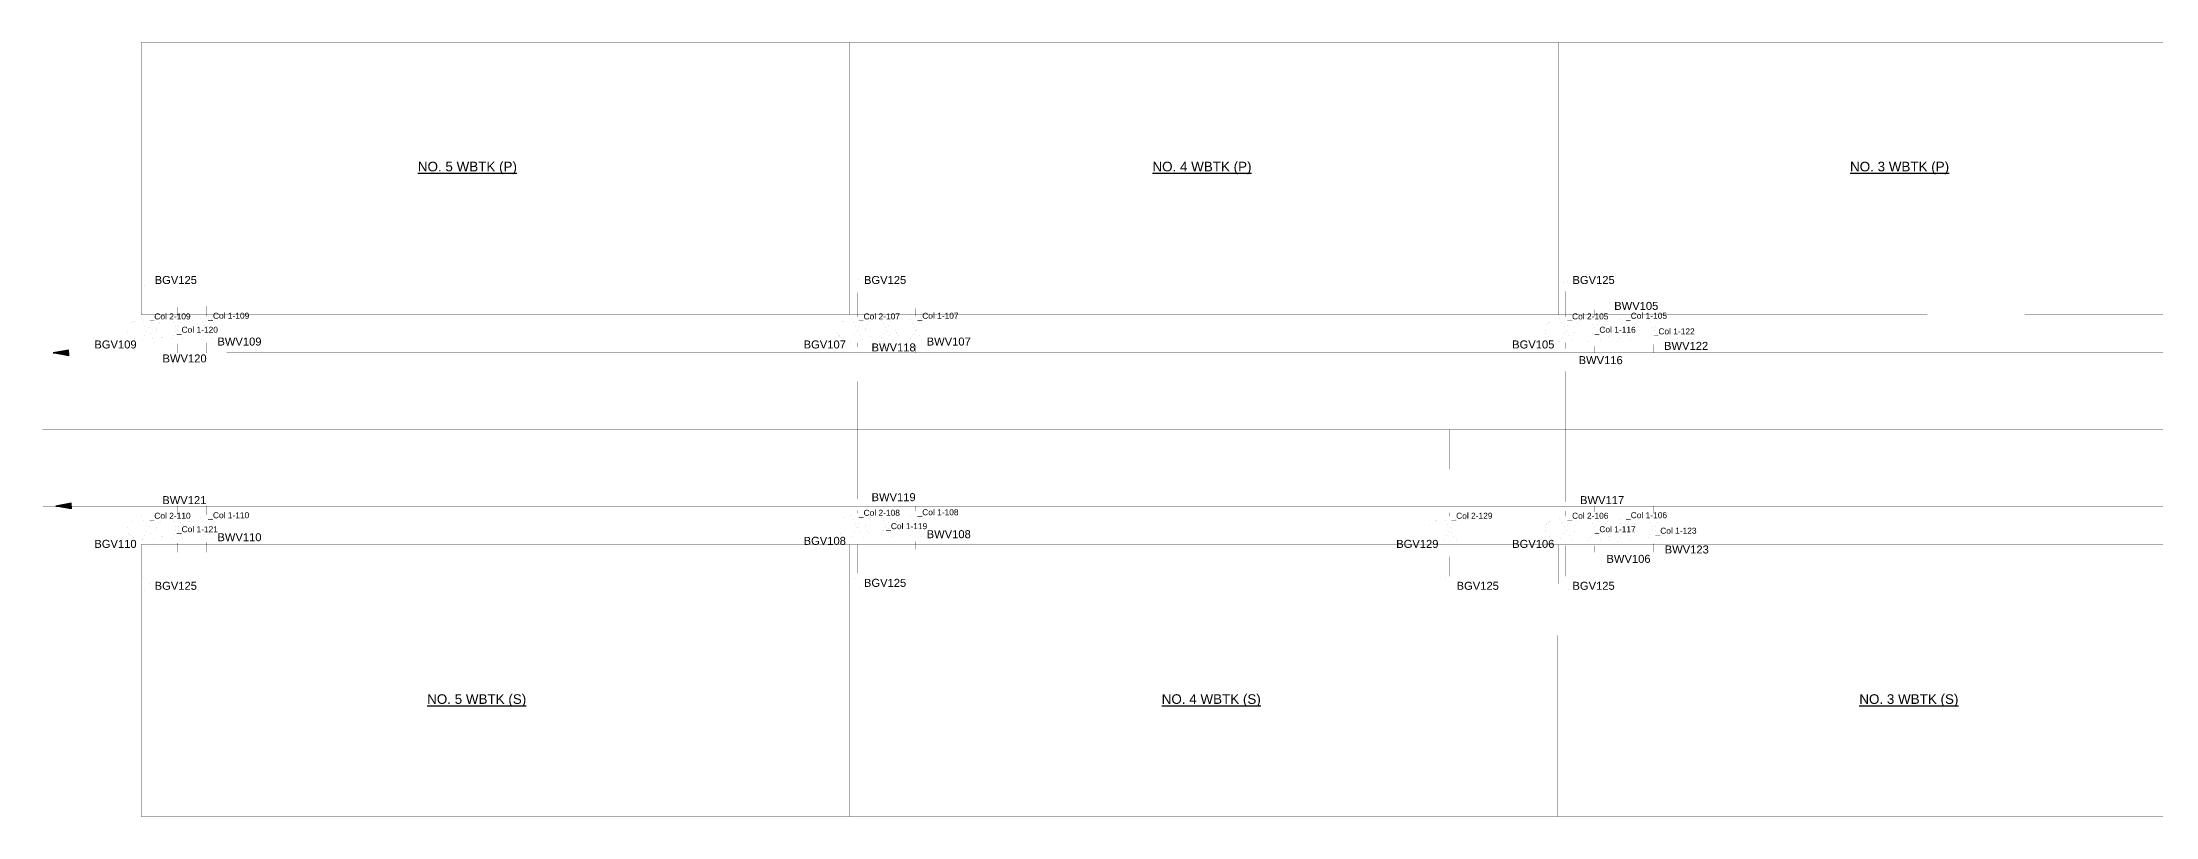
# Model space of a CAD drawing. Extents: x 136597 to 314487, y 107362 to 235283.
# Drawn here: x 149917 to 152559, y 117904 to 118872 of the extents above; entities that cross this region are included whole.
import ezdxf

# ---------------------------------------------------------------- set-up
doc = ezdxf.new("R2010")
doc.units = 0
doc.header["$MEASUREMENT"] = 0
doc.layers.get('0').update_dxf_attribs({"linetype": 'CONTINUOUS'})
for name, color, linetype in [('0-MY', 7, 'CONTINUOUS'), ('Ballast', 80, 'CONTINUOUS'), ('Bilge - Ballast', 233, 'CONTINUOUS'), ('Omriss tanker etc ballast', 180, 'CONTINUOUS')]:
    doc.layers.add(name, color=color, linetype=linetype)
doc.layers.add('Bilge', color=50, linetype='CONTINUOUS', plot=False)
doc.styles.add('ARIAL', font='ARIAL.TTF', dxfattribs={"height": 12})

# ---------------------------------------------------------------- blocks, each defined once
blk = doc.blocks.new('ARROW')
h = blk.add_hatch(color=256)
h.paths.add_polyline_path([(10772.28, 3762.95), (10772.28, 3762.36), (10775.45, 3762.36)])
h.paths.add_polyline_path([(10775.45, 3762.36), (10772.28, 3762.36), (10772.28, 3761.76)])
for p, q in [((10772.28, 3762.36), (10772.28, 3762.95)), ((10772.28, 3762.95), (10775.45, 3762.36)), ((10775.45, 3762.36), (10772.28, 3762.36)), ((10772.28, 3762.36), (10772.28, 3761.76)), ((10772.28, 3761.76), (10775.45, 3762.36))]:
    blk.add_line(p, q)

msp = doc.modelspace()

# ---------------------------------------------------------------- linework, layer by layer
at = {"layer": 'Ballast', "linetype": 'Continuous', "const_width": 0.3}
for points in [[(150085.7, 118542.9), (150085.7, 118529.2)], [(150122.6, 118542.9), (150122.6, 118529.2)], [(150972.3, 118542.9), (150972.3, 118529.2)], [(151009.2, 118542.9), (151009.2, 118529.2)], [(151857.9, 118542.9), (151857.9, 118529.2)], [(151894.8, 118542.9), (151894.8, 118529.2)], [(150085.7, 118497.1), (150085.7, 118483.4)], [(150122.6, 118497.1), (150122.6, 118483.4)], [(150972.3, 118497.1), (150972.3, 118483.4)], [(151009.2, 118497.1), (151009.2, 118483.4)], [(151857.9, 118497.1), (151857.9, 118483.4)], [(151894.8, 118497.1), (151894.8, 118483.4)], [(151931.7, 118497.1), (151931.7, 118483.4)], [(149917.3, 118483.4), (153619.1, 118483.4)], [(149917.7, 118292), (153619.1, 118292)], [(150085.7, 118280), (150085.7, 118292)], [(150122.6, 118280), (150122.6, 118292)], [(150972.3, 118283.7), (150972.3, 118292)], [(151009.2, 118283.7), (151009.2, 118292)], [(151857.9, 118280), (151857.9, 118292)], [(151894.8, 118280), (151894.8, 118292)], [(151931.7, 118280), (151931.7, 118292)], [(150085.7, 118247.9), (150085.7, 118234.2)], [(150122.6, 118247.9), (150122.6, 118234.2)], [(150972.3, 118251.6), (150972.3, 118237.9)], [(151009.2, 118251.6), (151009.2, 118237.9)], [(151857.9, 118247.9), (151857.9, 118234.2)], [(151894.8, 118247.9), (151894.8, 118234.2)], [(151931.7, 118247.9), (151931.7, 118234.2)]]:
    msp.add_lwpolyline(points, close=True, dxfattribs=at)
at = {"layer": 'Ballast', "linetype": 'Continuous'}
for points in [[(150048.7, 118511.3, 0.03, 0.03, 0), (150033, 118511.3, 0.03, 0.03, 0), (150033, 118501.7, 0.03, 0.03, -0.884677), (150033, 118523.2, 0.03, 0.03, 0), (150033, 118513.5, 0.03, 0.03, 0), (150048.7, 118513.5, 0.03, 0.03, 0), (150040.6, 118528.5, 0, 0, 0), (150057.9, 118528.5, 0.03, 0.03, 0), (150049.3, 118512.4, 0.03, 0.03, 0), (150057.9, 118496.4, 0, 0, 0), (150040.6, 118496.4, 0.03, 0.03, 0)], [(150085.1, 118512, 0.03, 0.03, 0), (150069.4, 118512, 0.03, 0.03, 0), (150069.4, 118502.4, 0.03, 0.03, -0.884677), (150069.4, 118523.9, 0.03, 0.03, 0), (150069.4, 118514.3, 0.03, 0.03, 0), (150085.1, 118514.3, 0.03, 0.03, 0), (150077, 118529.2, 0, 0, 0), (150094.4, 118529.2, 0.03, 0.03, 0), (150085.7, 118513.2, 0.03, 0.03, 0), (150094.4, 118497.1, 0, 0, 0), (150077, 118497.1, 0.03, 0.03, 0)], [(150122, 118512, 0.03, 0.03, 0), (150106.3, 118512, 0.03, 0.03, 0), (150106.3, 118502.4, 0.03, 0.03, -0.884677), (150106.3, 118523.9, 0.03, 0.03, 0), (150106.3, 118514.3, 0.03, 0.03, 0), (150122, 118514.3, 0.03, 0.03, 0), (150113.9, 118529.2, 0, 0, 0), (150131.3, 118529.2, 0.03, 0.03, 0), (150122.6, 118513.2, 0.03, 0.03, 0), (150131.3, 118497.1, 0, 0, 0), (150113.9, 118497.1, 0.03, 0.03, 0)], [(150935.3, 118511.3, 0.03, 0.03, 0), (150919.6, 118511.3, 0.03, 0.03, 0), (150919.6, 118501.7, 0.03, 0.03, -0.884677), (150919.6, 118523.2, 0.03, 0.03, 0), (150919.6, 118513.5, 0.03, 0.03, 0), (150935.3, 118513.5, 0.03, 0.03, 0), (150927.2, 118528.5, 0, 0, 0), (150944.5, 118528.5, 0.03, 0.03, 0), (150935.9, 118512.4, 0.03, 0.03, 0), (150944.5, 118496.4, 0, 0, 0), (150927.2, 118496.4, 0.03, 0.03, 0)], [(150971.7, 118512, 0.03, 0.03, 0), (150956.1, 118512, 0.03, 0.03, 0), (150956.1, 118502.4, 0.03, 0.03, -0.884677), (150956.1, 118523.9, 0.03, 0.03, 0), (150956.1, 118514.3, 0.03, 0.03, 0), (150971.7, 118514.3, 0.03, 0.03, 0), (150963.6, 118529.2, 0, 0, 0), (150981, 118529.2, 0.03, 0.03, 0), (150972.3, 118513.2, 0.03, 0.03, 0), (150981, 118497.1, 0, 0, 0), (150963.6, 118497.1, 0.03, 0.03, 0)], [(151008.6, 118512, 0.03, 0.03, 0), (150993, 118512, 0.03, 0.03, 0), (150993, 118502.4, 0.03, 0.03, -0.884677), (150993, 118523.9, 0.03, 0.03, 0), (150993, 118514.3, 0.03, 0.03, 0), (151008.6, 118514.3, 0.03, 0.03, 0), (151000.5, 118529.2, 0, 0, 0), (151017.9, 118529.2, 0.03, 0.03, 0), (151009.2, 118513.2, 0.03, 0.03, 0), (151017.9, 118497.1, 0, 0, 0), (151000.5, 118497.1, 0.03, 0.03, 0)], [(151820.9, 118511.3, 0.03, 0.03, 0), (151805.2, 118511.3, 0.03, 0.03, 0), (151805.2, 118501.7, 0.03, 0.03, -0.884677), (151805.2, 118523.2, 0.03, 0.03, 0), (151805.2, 118513.5, 0.03, 0.03, 0), (151820.9, 118513.5, 0.03, 0.03, 0), (151812.8, 118528.5, 0, 0, 0), (151830.1, 118528.5, 0.03, 0.03, 0), (151821.5, 118512.4, 0.03, 0.03, 0), (151830.1, 118496.4, 0, 0, 0), (151812.8, 118496.4, 0.03, 0.03, 0)], [(151857.3, 118512, 0.03, 0.03, 0), (151841.7, 118512, 0.03, 0.03, 0), (151841.7, 118502.4, 0.03, 0.03, -0.884677), (151841.7, 118523.9, 0.03, 0.03, 0), (151841.7, 118514.3, 0.03, 0.03, 0), (151857.3, 118514.3, 0.03, 0.03, 0), (151849.2, 118529.2, 0, 0, 0), (151866.6, 118529.2, 0.03, 0.03, 0), (151857.9, 118513.2, 0.03, 0.03, 0), (151866.6, 118497.1, 0, 0, 0), (151849.2, 118497.1, 0.03, 0.03, 0)], [(151894.2, 118512, 0.03, 0.03, 0), (151878.6, 118512, 0.03, 0.03, 0), (151878.6, 118502.4, 0.03, 0.03, -0.884677), (151878.6, 118523.9, 0.03, 0.03, 0), (151878.6, 118514.3, 0.03, 0.03, 0), (151894.2, 118514.3, 0.03, 0.03, 0), (151886.1, 118529.2, 0, 0, 0), (151903.5, 118529.2, 0.03, 0.03, 0), (151894.8, 118513.2, 0.03, 0.03, 0), (151903.5, 118497.1, 0, 0, 0), (151886.1, 118497.1, 0.03, 0.03, 0)], [(151931.1, 118512.1, 0.03, 0.03, 0), (151915.5, 118512.1, 0.03, 0.03, 0), (151915.5, 118502.4, 0.03, 0.03, -0.884677), (151915.5, 118523.9, 0.03, 0.03, 0), (151915.5, 118514.3, 0.03, 0.03, 0), (151931.1, 118514.3, 0.03, 0.03, 0), (151923, 118529.2, 0, 0, 0), (151940.4, 118529.2, 0.03, 0.03, 0), (151931.7, 118513.2, 0.03, 0.03, 0), (151940.4, 118497.1, 0, 0, 0), (151923, 118497.1, 0.03, 0.03, 0)], [(150048.7, 118262.1, 0.03, 0.03, 0), (150033, 118262.1, 0.03, 0.03, 0), (150033, 118252.4, 0.03, 0.03, -0.884677), (150033, 118274, 0.03, 0.03, 0), (150033, 118264.3, 0.03, 0.03, 0), (150048.7, 118264.3, 0.03, 0.03, 0), (150040.6, 118279.3, 0, 0, 0), (150057.9, 118279.3, 0.03, 0.03, 0), (150049.3, 118263.2, 0.03, 0.03, 0), (150057.9, 118247.1, 0, 0, 0), (150040.6, 118247.1, 0.03, 0.03, 0)], [(150085.1, 118262.8, 0.03, 0.03, 0), (150069.4, 118262.8, 0.03, 0.03, 0), (150069.4, 118253.2, 0.03, 0.03, -0.884677), (150069.4, 118274.7, 0.03, 0.03, 0), (150069.4, 118265.1, 0.03, 0.03, 0), (150085.1, 118265.1, 0.03, 0.03, 0), (150077, 118280, 0, 0, 0), (150094.4, 118280, 0.03, 0.03, 0), (150085.7, 118263.9, 0.03, 0.03, 0), (150094.4, 118247.9, 0, 0, 0), (150077, 118247.9, 0.03, 0.03, 0)], [(150122, 118262.8, 0.03, 0.03, 0), (150106.3, 118262.8, 0.03, 0.03, 0), (150106.3, 118253.2, 0.03, 0.03, -0.884677), (150106.3, 118274.7, 0.03, 0.03, 0), (150106.3, 118265.1, 0.03, 0.03, 0), (150122, 118265.1, 0.03, 0.03, 0), (150113.9, 118280, 0, 0, 0), (150131.3, 118280, 0.03, 0.03, 0), (150122.6, 118263.9, 0.03, 0.03, 0), (150131.3, 118247.9, 0, 0, 0), (150113.9, 118247.9, 0.03, 0.03, 0)], [(150935.3, 118265.8, 0.03, 0.03, 0), (150919.6, 118265.8, 0.03, 0.03, 0), (150919.6, 118256.1, 0.03, 0.03, -0.884677), (150919.6, 118277.7, 0.03, 0.03, 0), (150919.6, 118268, 0.03, 0.03, 0), (150935.3, 118268, 0.03, 0.03, 0), (150927.2, 118283, 0, 0, 0), (150944.5, 118283, 0.03, 0.03, 0), (150935.9, 118266.9, 0.03, 0.03, 0), (150944.5, 118250.8, 0, 0, 0), (150927.2, 118250.8, 0.03, 0.03, 0)], [(150971.7, 118266.5, 0.03, 0.03, 0), (150956.1, 118266.5, 0.03, 0.03, 0), (150956.1, 118256.9, 0.03, 0.03, -0.884677), (150956.1, 118278.4, 0.03, 0.03, 0), (150956.1, 118268.8, 0.03, 0.03, 0), (150971.7, 118268.8, 0.03, 0.03, 0), (150963.6, 118283.7, 0, 0, 0), (150981, 118283.7, 0.03, 0.03, 0), (150972.3, 118267.7, 0.03, 0.03, 0), (150981, 118251.6, 0, 0, 0), (150963.6, 118251.6, 0.03, 0.03, 0)], [(151008.6, 118266.5, 0.03, 0.03, 0), (150993, 118266.5, 0.03, 0.03, 0), (150993, 118256.9, 0.03, 0.03, -0.884677), (150993, 118278.4, 0.03, 0.03, 0), (150993, 118268.8, 0.03, 0.03, 0), (151008.6, 118268.8, 0.03, 0.03, 0), (151000.5, 118283.7, 0, 0, 0), (151017.9, 118283.7, 0.03, 0.03, 0), (151009.2, 118267.7, 0.03, 0.03, 0), (151017.9, 118251.6, 0, 0, 0), (151000.5, 118251.6, 0.03, 0.03, 0)], [(151676, 118262.1, 0.03, 0.03, 0), (151660.4, 118262.1, 0.03, 0.03, 0), (151660.4, 118252.4, 0.03, 0.03, -0.884677), (151660.4, 118274, 0.03, 0.03, 0), (151660.4, 118264.3, 0.03, 0.03, 0), (151676, 118264.3, 0.03, 0.03, 0), (151667.9, 118279.3, 0, 0, 0), (151685.3, 118279.3, 0.03, 0.03, 0), (151676.6, 118263.2, 0.03, 0.03, 0), (151685.3, 118247.1, 0, 0, 0), (151667.9, 118247.1, 0.03, 0.03, 0)], [(151820.9, 118262.1, 0.03, 0.03, 0), (151805.2, 118262.1, 0.03, 0.03, 0), (151805.2, 118252.4, 0.03, 0.03, -0.884677), (151805.2, 118274, 0.03, 0.03, 0), (151805.2, 118264.3, 0.03, 0.03, 0), (151820.9, 118264.3, 0.03, 0.03, 0), (151812.8, 118279.3, 0, 0, 0), (151830.1, 118279.3, 0.03, 0.03, 0), (151821.5, 118263.2, 0.03, 0.03, 0), (151830.1, 118247.1, 0, 0, 0), (151812.8, 118247.1, 0.03, 0.03, 0)], [(151857.3, 118262.8, 0.03, 0.03, 0), (151841.7, 118262.8, 0.03, 0.03, 0), (151841.7, 118253.2, 0.03, 0.03, -0.884677), (151841.7, 118274.7, 0.03, 0.03, 0), (151841.7, 118265.1, 0.03, 0.03, 0), (151857.3, 118265.1, 0.03, 0.03, 0), (151849.2, 118280, 0, 0, 0), (151866.6, 118280, 0.03, 0.03, 0), (151857.9, 118263.9, 0.03, 0.03, 0), (151866.6, 118247.9, 0, 0, 0), (151849.2, 118247.9, 0.03, 0.03, 0)], [(151894.2, 118262.8, 0.03, 0.03, 0), (151878.6, 118262.8, 0.03, 0.03, 0), (151878.6, 118253.2, 0.03, 0.03, -0.884677), (151878.6, 118274.7, 0.03, 0.03, 0), (151878.6, 118265.1, 0.03, 0.03, 0), (151894.2, 118265.1, 0.03, 0.03, 0), (151886.1, 118280, 0, 0, 0), (151903.5, 118280, 0.03, 0.03, 0), (151894.8, 118263.9, 0.03, 0.03, 0), (151903.5, 118247.9, 0, 0, 0), (151886.1, 118247.9, 0.03, 0.03, 0)], [(151931.1, 118262.8, 0.03, 0.03, 0), (151915.5, 118262.8, 0.03, 0.03, 0), (151915.5, 118253.2, 0.03, 0.03, -0.884677), (151915.5, 118274.7, 0.03, 0.03, 0), (151915.5, 118265.1, 0.03, 0.03, 0), (151931.1, 118265.1, 0.03, 0.03, 0), (151923, 118280, 0, 0, 0), (151940.4, 118280, 0.03, 0.03, 0), (151931.7, 118263.9, 0.03, 0.03, 0), (151940.4, 118247.9, 0, 0, 0), (151923, 118247.9, 0.03, 0.03, 0)]]:
    msp.add_lwpolyline(points, format="xyseb", close=True, dxfattribs=at)
at = {"layer": 'Bilge', "linetype": 'Continuous'}
for points, const_width in [([(150055.4, 118586.6), (150043.2, 118586.6), (150048, 118575.4), (150043.2, 118564.1), (150055.4, 118564.1), (150050.6, 118575.4), (150055.4, 118586.6)], 0.0075), ([(150049.3, 118564.1), (150049.3, 118528.5)], 0.3), ([(150942, 118586.6), (150929.8, 118586.6), (150934.6, 118575.4), (150929.8, 118564.1), (150942, 118564.1), (150937.2, 118575.4), (150942, 118586.6)], 0.0075), ([(150935.9, 118564.1), (150935.9, 118528.5)], 0.3), ([(151827.6, 118586.6), (151815.4, 118586.6), (151820.2, 118575.4), (151815.4, 118564.1), (151827.6, 118564.1), (151822.8, 118575.4), (151827.6, 118586.6)], 0.0075), ([(151821.5, 118564.1), (151821.5, 118528.5)], 0.3), ([(150049.3, 118496.4), (150049.3, 118492.4)], 0.3), ([(150935.9, 118489.6), (150935.9, 118496.4)], 0.3), ([(151821.5, 118487.9), (151821.5, 118496.4)], 0.3), ([(150049.3, 118476.1), (150049.3, 118300.8)], 0.3), ([(150935.9, 118474.4), (150935.9, 118301)], 0.3), ([(151821.5, 118478.7), (151821.5, 118297.2)], 0.3), ([(153604.8, 118387.8), (149917.3, 118387.8)], 0.3), ([(151676.6, 118300.2), (151676.6, 118387.8)], 0.3), ([(150049.3, 118287.3), (150049.3, 118279.3)], 0.3), ([(150935.9, 118286.7), (150935.9, 118283)], 0.3), ([(151676.6, 118287), (151676.6, 118279.3)], 0.3), ([(151821.5, 118286.5), (151821.5, 118279.3)], 0.3), ([(150049.3, 118247.1), (150049.3, 118204.3)], 0.3), ([(150935.9, 118250.8), (150935.9, 118208)], 0.3), ([(151676.6, 118247.1), (151676.6, 118204.3)], 0.3), ([(151821.5, 118247.1), (151821.5, 118204.3)], 0.3), ([(150055.4, 118204.3), (150043.2, 118204.3), (150048, 118193.2), (150043.2, 118181.8), (150055.4, 118181.8), (150050.6, 118193.2), (150055.4, 118204.3)], 0.0075), ([(150942, 118208), (150929.8, 118208), (150934.6, 118196.9), (150929.8, 118185.5), (150942, 118185.5), (150937.2, 118196.9), (150942, 118208)], 0.0075), ([(151682.7, 118204.3), (151670.5, 118204.3), (151675.3, 118193.2), (151670.5, 118181.8), (151682.7, 118181.8), (151677.9, 118193.2), (151682.7, 118204.3)], 0.0075), ([(151827.6, 118204.3), (151815.4, 118204.3), (151820.2, 118193.2), (151815.4, 118181.8), (151827.6, 118181.8), (151822.8, 118193.2), (151827.6, 118204.3)], 0.0075)]:
    msp.add_lwpolyline(points, close=True, dxfattribs=dict(at, const_width=const_width))
at = {"layer": 'Omriss tanker etc ballast', "linetype": 'Continuous', "const_width": 0.36}
for points in [[(150040.7, 118871.6), (150040.7, 118531.3), (150926.3, 118531.3), (150926.3, 118871.6)], [(150926.3, 118871.6), (150926.3, 118531.3), (151811.9, 118531.3), (151812.1, 118871.5)], [(151812.1, 118871.5), (151812.1, 118531), (152670.5, 118531.4), (152670.8, 118871.5)], [(150040.7, 118244.1), (150040.7, 117903.8), (150926.3, 117903.8), (150926.3, 118244.1)], [(150926.3, 118244.1), (150926.3, 117903.8), (151148.8, 117903.8), (151340.3, 117903.8), (151538.3, 117903.8), (151811.6, 117903.9), (151811.9, 118244.1)], [(151811.9, 118244.1), (151811.6, 117903.9), (152670.2, 117903.9), (152670.2, 118244.1)]]:
    msp.add_lwpolyline(points, close=True, dxfattribs=at)

# ---------------------------------------------------------------- block references
at = {"layer": '0-MY', "xscale": -6, "yscale": 6, "zscale": 6}
for p in [(214583.6, 95909.3), (214586.8, 95717.8)]:
    msp.add_blockref('ARROW', p, dxfattribs=at)

# ---------------------------------------------------------------- texts
at = {"layer": 'Ballast', "linetype": 'Continuous', "style": 'ARIAL'}
for s, p in [('_Col 2-109', (150051.4, 118525.3)), ('_Col 1-120', (150085.5, 118508.6)), ('_Col 1-109', (150124.7, 118526.1)), ('_Col 2-107', (150938, 118525.3)), ('_Col 1-107', (151011.3, 118526.1)), ('_Col 2-105', (151823.6, 118525.3)), ('_Col 1-116', (151857.7, 118508.6)), ('_Col 1-105', (151896.9, 118526.1)), ('_Col 1-122', (151931.5, 118506.6)), ('_Col 2-110', (150051.4, 118276.1)), ('_Col 1-110', (150124.7, 118276.8)), ('_Col 2-108', (150938, 118279.8)), ('_Col 1-108', (151011.3, 118280.5)), ('_Col 2-129', (151678.7, 118276.1)), ('_Col 2-106', (151823.6, 118276.1)), ('_Col 1-106', (151896.9, 118276.8)), ('_Col 1-121', (150085.5, 118259.3)), ('_Col 1-119', (150972.1, 118263.1)), ('_Col 1-117', (151857.7, 118259.3)), ('_Col 1-123', (151933.8, 118257.4))]:
    msp.add_text(s, height=7.5, dxfattribs=at).set_placement(p)
at = {"layer": 'Ballast', "linetype": 'Continuous', "char_height": 10, "width": 44.169, "attachment_point": 1, "style": 'ARIAL'}
for s, insert in [('BWV105', (151882.1, 118547.2)), ('BGV109', (149982.3, 118499)), ('BWV109', (150136.1, 118502.6)), ('BGV107', (150868.9, 118499)), ('BWV118', (150953.8, 118495.3)), ('BWV107', (151022.7, 118502.6)), ('BGV105', (151754.5, 118499)), ('BWV122', (151944.4, 118497.2)), ('BWV120', (150067.5, 118481.5)), ('BWV116', (151837.6, 118479.4)), ('BWV121', (150067.2, 118304.4)), ('BWV119', (150953.8, 118308.1)), ('BWV117', (151839.4, 118304.4)), ('BGV110', (149982.3, 118249.7)), ('BWV110', (150136.1, 118258)), ('BGV108', (150868.9, 118253.5)), ('BWV108', (151022.7, 118261.8)), ('BGV129', (151609.6, 118249.7)), ('BGV106', (151754.5, 118249.7)), ('BWV106', (151872.4, 118231)), ('BWV123', (151945.2, 118242.7))]:
    msp.add_mtext(s, dxfattribs=dict(at, insert=insert))
at = {"layer": 'Bilge', "linetype": 'Continuous', "char_height": 10, "width": 44.169, "attachment_point": 1, "style": 'ARIAL'}
for insert in [(150057.7, 118579.6), (150944.3, 118579.6), (151829.9, 118579.6), (150057.7, 118197.3), (150944.3, 118201), (151685.1, 118197.3), (151829.9, 118197.3)]:
    msp.add_mtext('BGV125', dxfattribs=dict(at, insert=insert))
at = {"layer": 'Bilge - Ballast', "linetype": 'Continuous', "char_height": 12, "width": 208.607, "attachment_point": 2, "style": 'ARIAL'}
for s, insert in [('{\\LNO. 5 WBTK (P)}', (150448.6, 118722.4)), ('{\\LNO. 4 WBTK (P)}', (151366.8, 118722.4)), ('{\\LNO. 3 WBTK (P)}', (152238.8, 118722.4)), ('{\\LNO. 5 WBTK (S)}', (150460.2, 118056.7)), ('{\\LNO. 4 WBTK (S)}', (151378.4, 118056.7)), ('{\\LNO. 3 WBTK (S)}', (152250.4, 118056.7))]:
    msp.add_mtext(s, dxfattribs=dict(at, insert=insert))

doc.saveas('drawing.dxf')
